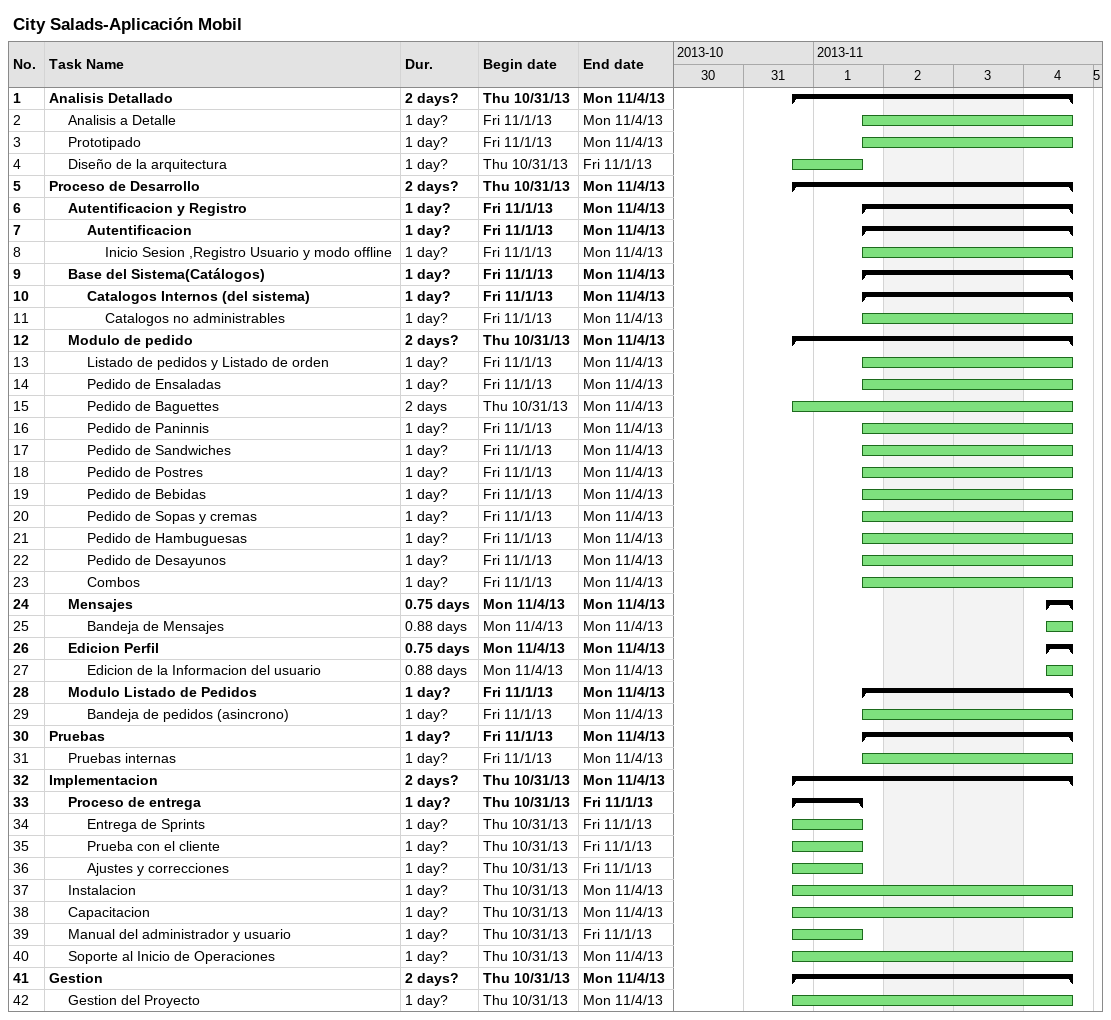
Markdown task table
City Salads-Aplicación Mobil

| ID | Level | Task | Duration | Start | Finish |
|---|---|---|---|---|---|
| 1 | 1 | **Analisis Detallado** | 2d? | 2013-10-31 | 2013-11-04 |
| 2 | 2 | Analisis a Detalle | 1d? | 2013-11-01 | 2013-11-04 |
| 3 | 2 | Prototipado | 1d? | 2013-11-01 | 2013-11-04 |
| 4 | 2 | Diseño de la arquitectura | 1d? | 2013-10-31 | 2013-11-01 |
| 5 | 1 | **Proceso de Desarrollo** | 2d? | 2013-10-31 | 2013-11-04 |
| 6 | 2 | **Autentificacion y Registro** | 1d? | 2013-11-01 | 2013-11-04 |
| 7 | 3 | **Autentificacion** | 1d? | 2013-11-01 | 2013-11-04 |
| 8 | 4 | Inicio Sesion ,Registro Usuario y modo offline | 1d? | 2013-11-01 | 2013-11-04 |
| 9 | 2 | **Base del Sistema(Catálogos)** | 1d? | 2013-11-01 | 2013-11-04 |
| 10 | 3 | **Catalogos Internos (del sistema)** | 1d? | 2013-11-01 | 2013-11-04 |
| 11 | 4 | Catalogos no administrables | 1d? | 2013-11-01 | 2013-11-04 |
| 12 | 2 | **Modulo de pedido** | 2d? | 2013-10-31 | 2013-11-04 |
| 13 | 3 | Listado de pedidos y Listado de orden | 1d? | 2013-11-01 | 2013-11-04 |
| 14 | 3 | Pedido de Ensaladas | 1d? | 2013-11-01 | 2013-11-04 |
| 15 | 3 | Pedido de Baguettes | 2d | 2013-10-31 | 2013-11-04 |
| 16 | 3 | Pedido de Paninnis | 1d? | 2013-11-01 | 2013-11-04 |
| 17 | 3 | Pedido de Sandwiches | 1d? | 2013-11-01 | 2013-11-04 |
| 18 | 3 | Pedido de Postres | 1d? | 2013-11-01 | 2013-11-04 |
| 19 | 3 | Pedido de Bebidas | 1d? | 2013-11-01 | 2013-11-04 |
| 20 | 3 | Pedido de Sopas y cremas | 1d? | 2013-11-01 | 2013-11-04 |
| 21 | 3 | Pedido de Hambuguesas | 1d? | 2013-11-01 | 2013-11-04 |
| 22 | 3 | Pedido de Desayunos | 1d? | 2013-11-01 | 2013-11-04 |
| 23 | 3 | Combos | 1d? | 2013-11-01 | 2013-11-04 |
| 24 | 2 | **Mensajes** | 0.75d | 2013-11-04 | 2013-11-04 |
| 25 | 3 | Bandeja de Mensajes | 0.88d | 2013-11-04 | 2013-11-04 |
| 26 | 2 | **Edicion Perfil** | 0.75d | 2013-11-04 | 2013-11-04 |
| 27 | 3 | Edicion de la Informacion del usuario | 0.88d | 2013-11-04 | 2013-11-04 |
| 28 | 2 | **Modulo Listado de Pedidos** | 1d? | 2013-11-01 | 2013-11-04 |
| 29 | 3 | Bandeja de pedidos (asincrono) | 1d? | 2013-11-01 | 2013-11-04 |
| 30 | 1 | **Pruebas** | 1d? | 2013-11-01 | 2013-11-04 |
| 31 | 2 | Pruebas internas | 1d? | 2013-11-01 | 2013-11-04 |
| 32 | 1 | **Implementacion** | 2d? | 2013-10-31 | 2013-11-04 |
| 33 | 2 | **Proceso de entrega** | 1d? | 2013-10-31 | 2013-11-01 |
| 34 | 3 | Entrega de Sprints | 1d? | 2013-10-31 | 2013-11-01 |
| 35 | 3 | Prueba con el cliente | 1d? | 2013-10-31 | 2013-11-01 |
| 36 | 3 | Ajustes y correcciones | 1d? | 2013-10-31 | 2013-11-01 |
| 37 | 2 | Instalacion | 1d? | 2013-10-31 | 2013-11-04 |
| 38 | 2 | Capacitacion | 1d? | 2013-10-31 | 2013-11-04 |
| 39 | 2 | Manual del administrador y usuario | 1d? | 2013-10-31 | 2013-11-01 |
| 40 | 2 | Soporte al Inicio de Operaciones | 1d? | 2013-10-31 | 2013-11-04 |
| 41 | 1 | **Gestion** | 2d? | 2013-10-31 | 2013-11-04 |
| 42 | 2 | Gestion del Proyecto | 1d? | 2013-10-31 | 2013-11-04 |
